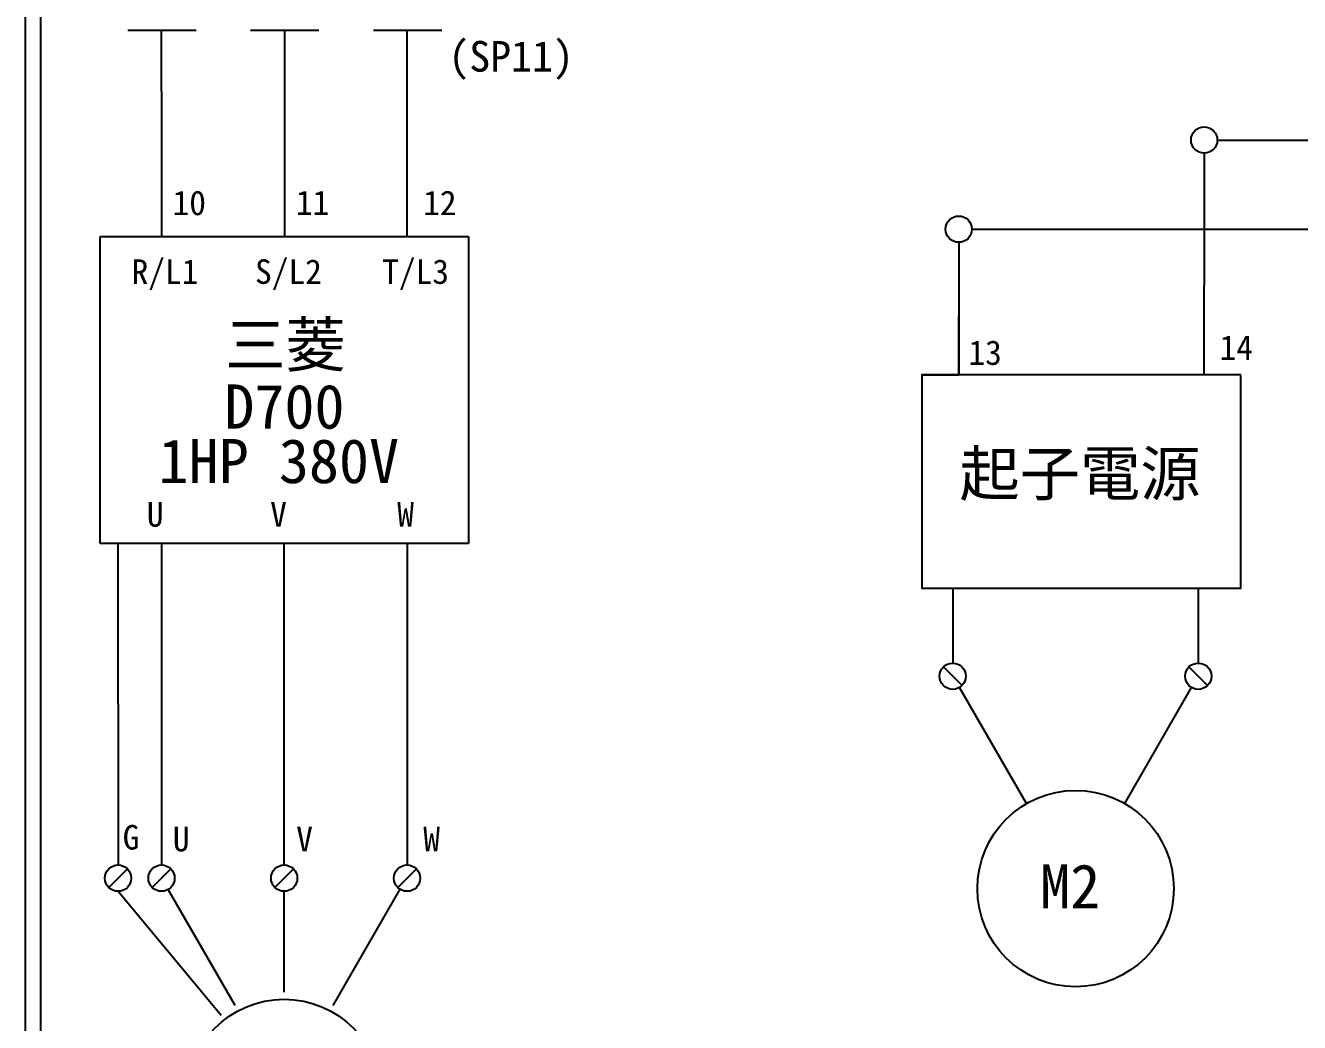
# Model space of a CAD drawing. Extents: x 10 to 297, y 3 to 207.
# Drawn here: x 10 to 113.8, y 44.5 to 125.8 of the extents above; entities that cross this region are included whole.
import ezdxf

# ---------------------------------------------------------------- set-up
doc = ezdxf.new("R2010")
doc.units = 0
doc.layers.get('0').update_dxf_attribs({"linetype": 'CONTINUOUS'})
doc.layers.add('圖框層', color=7, linetype='CONTINUOUS')
doc.layers.add('標尺寸層', color=3, linetype='CONTINUOUS')
doc.styles.add('STSL', font='kaiu.ttf')

msp = doc.modelspace()

# ---------------------------------------------------------------- linework, layer by layer
at = {"color": 0}
for p, q in [((41.06, 125.38), (41.07, 115.38)), ((107.07, 116.42), (138.56, 116.42)), ((106, 115.34), (106, 104.56)), ((87.08, 109.16), (118.57, 109.16)), ((86.01, 108.09), (86.01, 97.3)), ((106, 97.3), (106, 104.56)), ((86.01, 97.3), (86.01, 102.04)), ((83.01, 97.3), (86.01, 97.3)), ((109, 97.3), (106, 97.3)), ((41.08, 83.56), (41.09, 57.36)), ((85.52, 79.92), (85.52, 73.81)), ((105.52, 79.92), (105.52, 73.81)), ((84.76, 73.5), (86.28, 71.99)), ((104.76, 73.5), (106.28, 71.99)), ((91.53, 62.37), (86.07, 71.83)), ((99.53, 62.37), (104.98, 71.82)), ((18.3, 57.05), (16.78, 55.54)), ((21.84, 57.05), (20.32, 55.54)), ((31.82, 57.05), (30.31, 55.53)), ((41.84, 57.05), (40.32, 55.54)), ((27.07, 45.92), (21.62, 55.37)), ((35.07, 45.92), (40.53, 55.38))]:
    msp.add_line(p, q, dxfattribs=at)
for centre, radius in [((106, 116.42), 1.07), ((86.01, 109.16), 1.07), ((85.52, 72.74), 1.07), ((105.52, 72.74), 1.07), ((95.53, 55.44), 8), ((17.54, 56.29), 1.07), ((21.08, 56.29), 1.07), ((31.07, 56.29), 1.07), ((41.08, 56.29), 1.07), ((31.07, 38.42), 8)]:
    msp.add_circle(centre, radius, dxfattribs=at)
at = {"layer": '圖框層', "color": 0}
for p, q in [((10, 3), (10, 206.97)), ((11.25, 4.25), (11.25, 205.72))]:
    msp.add_line(p, q, dxfattribs=at)
at = {"layer": '標尺寸層', "color": 0}
for p, q in [((18.34, 125.38), (23.9, 125.38)), ((21.06, 125.38), (21.07, 115.38)), ((28.33, 125.38), (33.9, 125.38)), ((31.1, 125.38), (31.11, 108.56)), ((38.34, 125.38), (43.9, 125.38)), ((21.07, 115.38), (21.07, 108.56)), ((41.07, 115.38), (41.07, 108.56)), ((16.08, 83.56), (16.08, 108.56)), ((16.08, 108.56), (41.07, 108.56)), ((41.07, 108.56), (46.07, 108.56)), ((46.07, 108.56), (46.07, 83.56)), ((21.08, 83.56), (16.08, 83.56)), ((17.54, 70.49), (17.54, 83.56)), ((21.08, 83.56), (21.09, 57.36)), ((46.07, 83.56), (21.08, 83.56)), ((31.07, 57.36), (31.06, 83.56)), ((17.54, 70.49), (17.54, 57.36)), ((17.54, 55.22), (25.95, 45.14)), ((31.07, 46.99), (31.07, 55.22))]:
    msp.add_line(p, q, dxfattribs=at)
msp.add_lwpolyline([(109, 97.3), (83.01, 97.3), (83.01, 79.92), (109, 79.92)], close=True, dxfattribs=at)

# ---------------------------------------------------------------- texts
at = {"layer": '圖框層', "color": 0, "style": 'STSL'}
for s, height, p in [('(SP11)', 2.5, (44.45, 121.99)), ('10', 2, (21.98, 110.3)), ('11', 2, (32.02, 110.31)), ('12', 2, (42.39, 110.3)), ('R/L1', 2, (18.64, 104.7)), ('S/L2', 2, (28.7, 104.7)), ('T/L3', 2, (39.05, 104.7)), (' 三菱', 3.6, (23.82, 97.95)), ('13', 2, (86.8, 98.1)), ('14', 2, (107.26, 98.51)), ('D700', 3.6, (26.19, 92.91)), ('1HP 380V', 3.6, (20.84, 88.47)), ('起子電源', 3.6, (86.07, 87.45)), ('U', 2, (19.88, 84.92)), ('V', 2, (29.93, 84.92)), ('W', 2, (40.28, 84.92)), ('G', 2, (17.92, 58.62)), ('U', 2, (22, 58.47)), ('V', 2, (32.05, 58.47)), ('W', 2, (42.4, 58.47)), ('M2', 3.6, (92.64, 53.82))]:
    msp.add_text(s, height=height, dxfattribs=at).set_placement(p)

doc.saveas('drawing.dxf')
